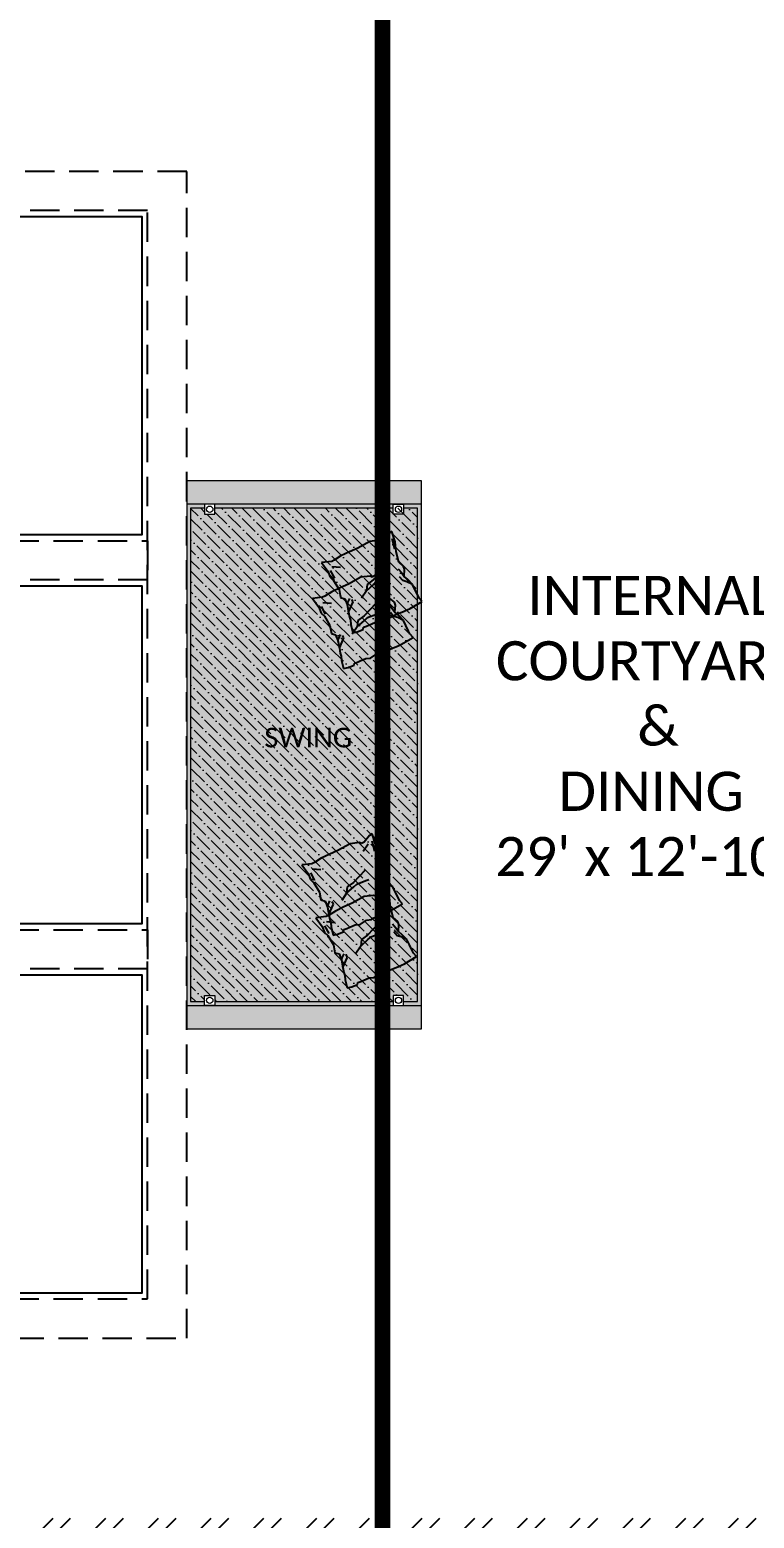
# Model space of a CAD drawing. Header units: millimetres. Extents: x -2842 to 18480, y -2414 to 14540.
# Drawn here: x 6574 to 8425, y 4745 to 8547 of the extents above; entities that cross this region are included whole.
import ezdxf

# ---------------------------------------------------------------- set-up
doc = ezdxf.new("R2010")
doc.units = ezdxf.units.MM
doc.header["$LTSCALE"] = 150
doc.linetypes.add('DASHED', pattern=[0.75, 0.5, -0.25])
for name, color, linetype in [('ad-Elevation 10', 8, 'Continuous'), ('ad-Furniture', 8, 'Continuous'), ('ad-Text main', 7, 'Continuous'), ('ad-Wall hatch', 8, 'Continuous')]:
    doc.layers.add(name, color=color, linetype=linetype)
doc.layers.add('ad-Glass Sectionline', color=140, linetype='Continuous', true_color=0x00bfff)
doc.layers.add('ad-Primary Roof', color=5, linetype='Continuous', true_color=0x0000ff)
doc.styles.get("Standard").update_dxf_attribs({"font": 'calibril.ttf'})

# ---------------------------------------------------------------- blocks, each defined once
blk = doc.blocks.new('zw$EEF9')
at = {"layer": 'ad-Glass Sectionline'}
for points in [[(-28.2, -34.6), (28.2, 34.6)], [(-26.8, -5.8), (-3.4, 23.4)], [(-0.3, -27.4), (23.6, 1.4)]]:
    blk.add_lwpolyline(points, dxfattribs=at)
blk = doc.blocks.new('zw$3ABB')
at = {"layer": 'ad-Elevation 10', "linetype": 'DASHED'}
for points in [[(0, -2980), (3365, -2980), (3365, 0), (0, 0)], [(100, -2880), (3265, -2880), (3265, -100), (100, -100)], [(1071.7, -100), (1171.7, -100), (1171.7, -2880), (1071.7, -2880)], [(2193.3, -100), (2293.3, -100), (2293.3, -2880), (2193.3, -2880)], [(100, -943.3), (3265, -943.3), (3265, -1043.3), (100, -1043.3)], [(100, -1936.7), (3265, -1936.7), (3265, -2036.7), (100, -2036.7)]]:
    blk.add_lwpolyline(points, close=True, dxfattribs=at)
at = {"layer": 'ad-Glass Sectionline', "transparency": 33554585}
for points in [[(115, -115), (1056.7, -115), (1056.7, -928.3), (115, -928.3)], [(1186.7, -115), (2178.3, -115), (2178.3, -928.3), (1186.7, -928.3)], [(2308.3, -115), (3250, -115), (3250, -928.3), (2308.3, -928.3)], [(115, -1058.3), (1056.7, -1058.3), (1056.7, -1921.7), (115, -1921.7)], [(1186.7, -1058.3), (2178.3, -1058.3), (2178.3, -1921.7), (1186.7, -1921.7)], [(2308.3, -1058.3), (3250, -1058.3), (3250, -1921.7), (2308.3, -1921.7)], [(1056.7, -2051.7), (115, -2051.7), (115, -2865), (1056.7, -2865)], [(1186.7, -2051.7), (2178.3, -2051.7), (2178.3, -2865), (1186.7, -2865)], [(2308.3, -2051.7), (3250, -2051.7), (3250, -2865), (2308.3, -2865)]]:
    blk.add_lwpolyline(points, close=True, dxfattribs=at)
for p in [(585.8, -521.7), (1682.5, -521.7), (2779.2, -521.7), (585.8, -1490), (1682.4, -1488.3), (2779.2, -1490), (585.8, -2458.3), (1682.5, -2458.3), (2779.2, -2458.3)]:
    blk.add_blockref('zw$EEF9', p)
blk = doc.blocks.new('zw$DAD3')
blk.add_blockref('zw$3ABB', (0, 0))
blk = doc.blocks.new('$ZCDB_AUDIT_GENERATED_B8F8')
at = {"layer": 'ad-Furniture', "linetype": 'ByBlock'}
for p, q in [((-154.8, 289.1), (-188.1, 255.9)), ((-142.5, 246.4), (-154.8, 289.1)), ((-223.2, 224.5), (-259.3, 194.1)), ((-211.8, 241.6), (-223.2, 224.5)), ((-183.3, 246.4), (-213.7, 222.6)), ((-188.1, 255.9), (-211.8, 241.6)), ((-164.3, 241.6), (-161.5, 203.6)), ((-135.8, 236.9), (-142.5, 246.4)), ((-112.1, 210.3), (-135.8, 236.9)), ((-88.3, 177), (-112.1, 210.3)), ((-349.6, 137.1), (-370.5, 129.5)), ((-318.2, 148.5), (-349.6, 137.1)), ((-349.6, 137.1), (-302.1, 124.8)), ((-294.5, 162.8), (-318.2, 148.5)), ((-318.2, 148.5), (-308.7, 146.6)), ((-308.7, 146.6), (-289.7, 141.9)), ((-302.1, 124.8), (-292.6, 132.4)), ((-292.6, 181.8), (-294.5, 162.8)), ((-259.3, 194.1), (-292.6, 181.8)), ((-283.1, 179.9), (-283.1, 179.9)), ((-66.5, 143.8), (-88.3, 177)), ((-28.5, 96.3), (-66.5, 143.8)), ((-401.8, 118.1), (-435.1, 103.9)), ((-435.1, 103.9), (-427.5, 84.9)), ((-435.1, 103.9), (-435.1, 103.9)), ((-427.5, 84.9), (-413.2, 61.1)), ((-382.8, 122.9), (-401.8, 118.1)), ((-370.5, 129.5), (-382.8, 122.9)), ((-245.1, 75.4), (-280.2, 91.5)), ((-216.6, 77.3), (-245.1, 75.4)), ((-245.1, 75.4), (-211.8, 48.8)), ((-192.8, 53.5), (-216.6, 77.3)), ((-17.1, 56.4), (-28.5, 96.3)), ((-413.2, 61.1), (-403.7, 61.1)), ((-403.7, 61.1), (-397.1, 48.8)), ((-397.1, 48.8), (-389.5, 37.4)), ((-389.5, 37.4), (-375.2, 15.5)), ((-375.2, 15.5), (-370.5, -5.4)), ((-375.2, 15.5), (-375.2, 15.5)), ((-211.8, 48.8), (-197.6, 37.4)), ((-197.6, 37.4), (-175.7, 1.3)), ((-133, 13.6), (-192.8, 53.5)), ((-175.7, 1.3), (-169.1, -10.1)), ((-17.1, 18.4), (-52.2, 34.5)), ((0, 4.1), (-42.7, -14.9)), ((-19, 46.9), (-17.1, 56.4)), ((-12.3, 37.4), (-19, 46.9)), ((20.9, 18.4), (-12.3, 37.4)), ((-12.3, -13), (30.4, 8.9)), ((30.4, 8.9), (20.9, 18.4)), ((-370.5, -5.4), (-346.7, -29.1)), ((-346.7, -29.1), (-340.1, -51)), ((-346.7, -29.1), (-346.7, -29.1)), ((-340.1, -51), (-332.5, -57.6)), ((-332.5, -57.6), (-325.8, -69)), ((-173.8, -73.8), (-159.6, -57.6)), ((-140.6, -62.4), (-154.8, -76.6)), ((-126.3, -46.2), (-140.6, -62.4)), ((-112.1, -67.1), (-97.8, -43.4)), ((-97.8, -43.4), (-55.1, -24.4)), ((-55.1, -24.4), (-12.3, -13)), ((-325.8, -69), (-311.6, -92.8)), ((-311.6, -92.8), (-297.3, -114.6)), ((-297.3, -114.6), (-289.7, -126)), ((-289.7, -126), (-249.8, -173.5)), ((-204.2, -133.6), (-183.3, -119.4)), ((-183.3, -119.4), (-175.7, -92.8)), ((-183.3, -119.4), (-166.2, -95.6)), ((-175.7, -92.8), (-173.8, -73.8)), ((-166.2, -95.6), (-154.8, -76.6)), ((-154.8, -76.6), (-123.5, -73.8)), ((-123.5, -73.8), (-112.1, -67.1)), ((-249.8, -173.5), (-237.5, -157.4)), ((-237.5, -157.4), (-226.1, -149.8)), ((-226.1, -149.8), (-204.2, -133.6))]:
    blk.add_line(p, q, dxfattribs=at)
blk = doc.blocks.new('$ZCDB_AUDIT_GENERATED_B948')
at = {"layer": 'ad-Furniture', "lineweight": 5, "ltscale": 1.8, "transparency": 33554559}
h = blk.add_hatch(color=256, dxfattribs=at)
h.dxf.hatch_style = 1
h.paths.add_polyline_path([(-640, 300), (-700, 300), (-700, -300), (-640, -300)])
h = blk.add_hatch(color=256, dxfattribs=at)
h.dxf.hatch_style = 1
h.paths.add_polyline_path([(640, 300), (-640, 300), (-640, 254.3), (-630, 254.3), (-630, 290), (630, 290), (630, 254.3), (640, 254.3)])
h.paths.add_polyline_path([(-630, 227.9), (-640, 227.9), (-640, -227.9), (-630, -227.9)])
h.paths.add_polyline_path([(-630, -254.3), (-640, -254.3), (-640, -300), (640, -300), (640, -254.3), (630, -254.3), (630, -290), (-630, -290)])
h.paths.add_polyline_path([(640, 227.9), (630, 227.9), (630, -227.9), (640, -227.9)])
h = blk.add_hatch(color=256, dxfattribs=at)
h.dxf.hatch_style = 1
h.paths.add_polyline_path([(630, 227.9), (614.7, 227.9), (614.7, 254.3), (630, 254.3), (630, 290), (-630, 290), (-630, 254.3), (-614.7, 254.3), (-614.7, 227.9), (-630, 227.9), (-630, -227.9), (-614.7, -227.9), (-614.7, -254.3), (-630, -254.3), (-630, -290), (630, -290), (630, -254.3), (614.7, -254.3), (614.7, -227.9), (630, -227.9)])
at = {"layer": 'ad-Furniture', "lineweight": 5, "ltscale": 0.1, "transparency": 33554585}
h = blk.add_hatch(dxfattribs=at)
h.set_pattern_fill('ANSI36', color=256, scale=150)
h.set_pattern_definition([(45, (-630, -90), (9.9437, 36.4602), [46.875, -9.375, 0, -9.375])])
h.paths.add_polyline_path([(-630, -227.9), (-614.7, -227.9), (-614.7, -254.3), (-630, -254.3), (-630, -290), (630, -290), (630, -54.3), (614.7, -54.3), (614.7, -27.9), (630, -27.9), (630, 227.9), (614.7, 227.9), (614.7, 254.3), (630, 254.3), (630, 290), (-630, 290), (-630, 254.3), (-614.7, 254.3), (-614.7, 227.9), (-630, 227.9)])
at = {"layer": 'ad-Furniture', "lineweight": 5, "ltscale": 1.8, "transparency": 33554559}
h = blk.add_hatch(color=256, dxfattribs=at)
h.dxf.hatch_style = 1
h.paths.add_polyline_path([(700, 300), (640, 300), (640, -300), (700, -300)])
at = {"layer": 'ad-Furniture', "lineweight": 13, "ltscale": 1.8}
for p, q in [((-700, 300), (-700, -300)), ((700, 300), (-700, 300)), ((-640, 300), (-640, -300)), ((640, -300), (640, 300)), ((700, -300), (700, 300)), ((-700, -300), (700, -300))]:
    blk.add_line(p, q, dxfattribs=at)
at = {"layer": 'ad-Furniture', "lineweight": 5, "ltscale": 1.8}
for points in [[(630, 254.3), (630, 290), (-630, 290), (-630, 254.3)], [(-630, 227.9), (-630, -227.9)], [(630, -227.9), (630, 227.9)], [(-630, -254.3), (-630, -290), (630, -290), (630, -254.3)]]:
    blk.add_lwpolyline(points, dxfattribs=at)
for points in [[(-640, 254.3), (-614.7, 254.3), (-614.7, 227.9), (-640, 227.9)], [(640, 254.3), (614.7, 254.3), (614.7, 227.9), (640, 227.9)], [(-640, -254.3), (-614.7, -254.3), (-614.7, -227.9), (-640, -227.9)], [(640, -254.3), (614.7, -254.3), (614.7, -227.9), (640, -227.9)]]:
    blk.add_lwpolyline(points, close=True, dxfattribs=at)
for centre in [(-627.3, 241.1), (627.3, 241.1), (-627.3, -241.1), (627.3, -241.1)]:
    blk.add_circle(centre, 8.08, dxfattribs=at)
at = {"layer": 'ad-Furniture', "xscale": 0.5837352507875139, "yscale": 0.5837352507875139, "zscale": 0.5837352507875139, "rotation": 350.4651055958084}
for p in [(-219.9, -175.7), (460.6, -202.7), (-354.9, -211.7), (552.4, -226.1)]:
    blk.add_blockref('$ZCDB_AUDIT_GENERATED_B8F8', p, dxfattribs=at)
at = {"layer": 'ad-Furniture', "insert": (43.8, -10.5), "char_height": 50, "width": 284.463, "attachment_point": 5, "rotation": 270}
blk.add_mtext('SWING', dxfattribs=at)
blk = doc.blocks.new('zw$66EE')
at = {"layer": 'ad-Furniture'}
for name, p, rotation in [('zw$DAD3', (3610, 8185), 359.9999999999997), ('$ZCDB_AUDIT_GENERATED_B948', (7275, 6695), 89.99999999999999)]:
    blk.add_blockref(name, p, dxfattribs=dict(at, rotation=rotation))
blk = doc.blocks.new('zw$6540')
at = {"layer": 'ad-Text main', "insert": (8161.8, 6768), "char_height": 100, "width": 930.855, "attachment_point": 5, "bg_fill": 2}
blk.add_mtext("INTERNAL COURTYARD^J & ^JDINING\\P29' x 12'-10''", dxfattribs=at)
blk = doc.blocks.new('zw$6266')
at = {"layer": 'ad-Wall hatch', "transparency": 33554610}
h = blk.add_hatch(dxfattribs=at)
h.set_pattern_fill('ANSI32', color=256, scale=10)
h.set_pattern_definition([(45, (388744.33, 102900.03), (-67.35192, 67.35192), []), (45, (388789.235, 102900.03), (-67.35192, 67.35192), [])])
h.paths.add_polyline_path([(230, 8875), (230, 9105), (0, 9105), (0, 8645), (2830, 8645), (2830, 4745), (0, 4745), (0, 0), (9240, 0), (9240, 230), (8540, 230), (8540, 4745), (4780, 4745), (4780, 4515), (4995, 4515), (4995, 3930), (5110, 3930), (5110, 4630), (8310, 4630), (8310, 3130), (6860, 3130), (6860, 3015), (8310, 3015), (8310, 230), (5110, 230), (5110, 3015), (6060, 3015), (6060, 3130), (4995, 3130), (4995, 230), (230, 230), (230, 4515), (3880, 4515), (3880, 4745), (3060, 4745), (3060, 8875)])
blk = doc.blocks.new('A$Ca594aa6c')
at = {"layer": 'ad-Primary Roof', "linetype": 'DASHED', "ltscale": 2, "const_width": 40}
blk.add_lwpolyline([(7475, -4000), (7475, -10550)], dxfattribs=at)
blk = doc.blocks.new('1625W-Roof Plan')
at = {"rotation": 360}
blk.add_blockref('A$Ca594aa6c', (0, 13620), dxfattribs=at)

msp = doc.modelspace()

# ---------------------------------------------------------------- block references
at = {"layer": 'ad-Furniture'}
msp.add_blockref('zw$66EE', (0, 0), dxfattribs=at)

# ---------------------------------------------------------------- next in the draw order: block references
msp.add_blockref('zw$6266', (0, 0))

# ---------------------------------------------------------------- next in the draw order: block references
msp.add_blockref('1625W-Roof Plan', (0, 0))

# ---------------------------------------------------------------- next in the draw order: block references
at = {"layer": 'ad-Text main'}
msp.add_blockref('zw$6540', (0, 0), dxfattribs=at)

doc.saveas('drawing.dxf')
